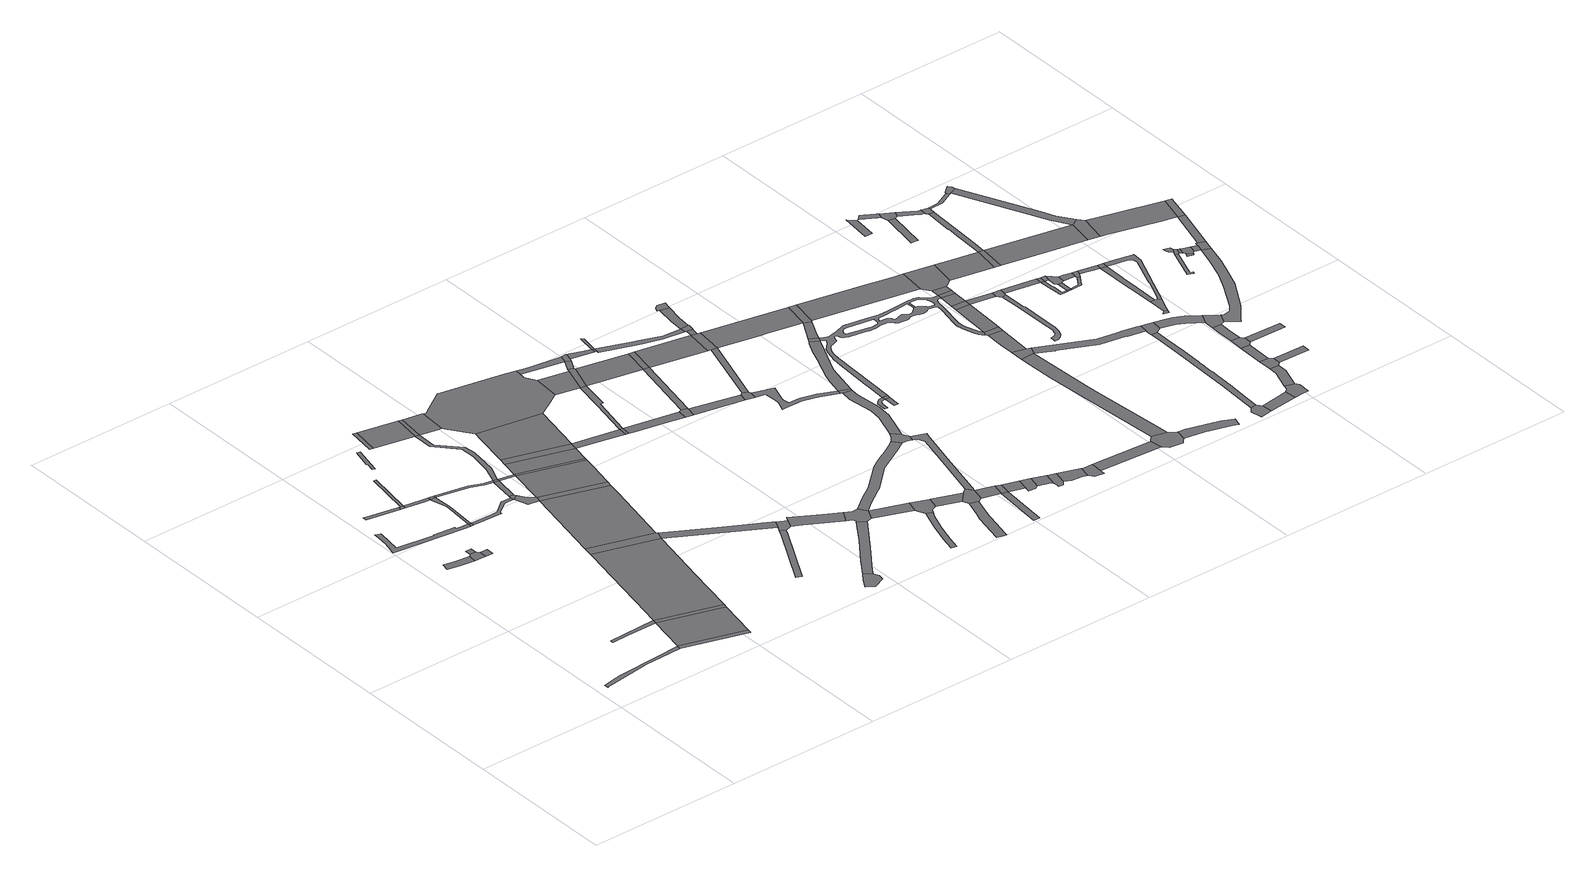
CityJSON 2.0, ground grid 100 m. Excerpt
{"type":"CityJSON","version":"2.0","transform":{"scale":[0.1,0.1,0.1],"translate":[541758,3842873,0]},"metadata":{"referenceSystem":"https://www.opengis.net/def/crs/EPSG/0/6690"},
"CityObjects":{
"road1":{"type":"Road","attributes":{"RoadStructureAttribute.sectionType":"1"},"geometry":[{"type":"MultiSurface","lod":"1","boundaries":[[[0,1,2,3,4,5,6,7,8,9,10]]]}]},
"road2":{"type":"Road","attributes":{"RoadStructureAttribute.sectionType":"1"},"geometry":[{"type":"MultiSurface","lod":"1","boundaries":[[[11,12,13,14,15,16,17]]]}]},
"road3":{"type":"Road","attributes":{"RoadStructureAttribute.sectionType":"1"},"geometry":[{"type":"MultiSurface","lod":"1","boundaries":[[[18,19,20,21,22,23]]]}]},
"road4":{"type":"Road","geometry":[{"type":"MultiSurface","lod":"1","boundaries":[[[24,23,22,25,26,27,28]]]}]},
"road5":{"type":"Road","geometry":[{"type":"MultiSurface","lod":"1","boundaries":[[[29,30,24,28]]]}]},
"road6":{"type":"Road","attributes":{"RoadStructureAttribute.sectionType":"1"},"geometry":[{"type":"MultiSurface","lod":"1","boundaries":[[[31,32,33,34,35,36,37,38,39,40,41,42,43,44,45,46,47,48]]]}]},
"road7":{"type":"Road","geometry":[{"type":"MultiSurface","lod":"1","boundaries":[[[49,0,10,50,51]]]}]},
"road8":{"type":"Road","attributes":{"RoadStructureAttribute.sectionType":"1"},"geometry":[{"type":"MultiSurface","lod":"1","boundaries":[[[52,53,27,26]]]}]},
"road9":{"type":"Road","attributes":{"RoadStructureAttribute.sectionType":"1"},"geometry":[{"type":"MultiSurface","lod":"1","boundaries":[[[54,55,56,57]]]}]},
"road10":{"type":"Road","geometry":[{"type":"MultiSurface","lod":"1","boundaries":[[[17,49,51,58]]]}]},
"road11":{"type":"Road","geometry":[{"type":"MultiSurface","lod":"1","boundaries":[[[57,56,59,60,61]]]}]},
"road12":{"type":"Road","geometry":[{"type":"MultiSurface","lod":"1","boundaries":[[[62,11,17,58,63]]]}]},
"road13":{"type":"Road","geometry":[{"type":"MultiSurface","lod":"1","boundaries":[[[40,39,64,65,66]]]}]},
"road14":{"type":"Road","attributes":{"RoadStructureAttribute.sectionType":"1"},"geometry":[{"type":"MultiSurface","lod":"1","boundaries":[[[67,68,69,61,60]]]}]},
"road15":{"type":"Road","attributes":{"RoadStructureAttribute.sectionType":"1"},"geometry":[{"type":"MultiSurface","lod":"1","boundaries":[[[70,60,59,71,72,73]]]}]},
"road16":{"type":"Road","attributes":{"RoadStructureAttribute.sectionType":"1"},"geometry":[{"type":"MultiSurface","lod":"1","boundaries":[[[74,75,72,76,40,66]]]}]},
"road17":{"type":"Road","geometry":[{"type":"MultiSurface","lod":"1","boundaries":[[[77,73,72,75,78]]]}]},
"road18":{"type":"Road","geometry":[{"type":"MultiSurface","lod":"1","boundaries":[[[79,80,81,82,83,84,62,63,85,86,87,88]]]}]},
"road19":{"type":"Road","attributes":{"RoadStructureAttribute.sectionType":"1"},"geometry":[{"type":"MultiSurface","lod":"1","boundaries":[[[89,90,91,66,65,92,93,94,95,96,97]]]}]},
"road20":{"type":"Road","attributes":{"RoadStructureAttribute.sectionType":"1"},"geometry":[{"type":"MultiSurface","lod":"1","boundaries":[[[98,99,100,101,102,103,104,105]]]}]},
"road21":{"type":"Road","attributes":{"RoadStructureAttribute.sectionType":"1"},"geometry":[{"type":"MultiSurface","lod":"1","boundaries":[[[106,107,78,75,108,109,110,111]]]}]},
"road22":{"type":"Road","geometry":[{"type":"MultiSurface","lod":"1","boundaries":[[[112,79,88,113,114]]]}]},
"road23":{"type":"Road","geometry":[{"type":"MultiSurface","lod":"1","boundaries":[[[115,116,117,118]]]}]},
"road24":{"type":"Road","geometry":[{"type":"MultiSurface","lod":"1","boundaries":[[[119,97,96,120,121,122]]]}]},
"road25":{"type":"Road","attributes":{"RoadStructureAttribute.sectionType":"1"},"geometry":[{"type":"MultiSurface","lod":"1","boundaries":[[[123,124,121,120,125,126,127,128,129]]]}]},
"road26":{"type":"Road","attributes":{"RoadStructureAttribute.sectionType":"1"},"geometry":[{"type":"MultiSurface","lod":"1","boundaries":[[[110,119,122,130]]]}]},
"road27":{"type":"Road","geometry":[{"type":"MultiSurface","lod":"1","boundaries":[[[111,110,130,131]]]}]},
"road28":{"type":"Road","attributes":{"RoadStructureAttribute.sectionType":"1"},"geometry":[{"type":"MultiSurface","lod":"1","boundaries":[[[128,112,114,132,133]]]}]},
"road29":{"type":"Road","attributes":{"function":"3","RoadStructureAttribute.sectionType":"1"},"geometry":[{"type":"MultiSurface","lod":"1","boundaries":[[[118,117,134,135]]]}]},
"road30":{"type":"Road","attributes":{"RoadStructureAttribute.sectionType":"1"},"geometry":[{"type":"MultiSurface","lod":"1","boundaries":[[[136,137,131,130,138,139,140,141]]]}]},
"road31":{"type":"Road","attributes":{"RoadStructureAttribute.sectionType":"1"},"geometry":[{"type":"MultiSurface","lod":"1","boundaries":[[[142,143,144,145,146,147,111,131,148,149,150,151,152]]]}]},
"road32":{"type":"Road","geometry":[{"type":"MultiSurface","lod":"1","boundaries":[[[129,128,133,153]]]}]},
"road33":{"type":"Road","geometry":[{"type":"MultiSurface","lod":"1","boundaries":[[[135,134,142,152,154]]]}]},
"road34":{"type":"Road","attributes":{"RoadStructureAttribute.sectionType":"1"},"geometry":[{"type":"MultiSurface","lod":"1","boundaries":[[[140,155,156,157,158,129,153,159,160,161]]]}]},
"road35":{"type":"Road","geometry":[{"type":"MultiSurface","lod":"1","boundaries":[[[162,154,152,163,164,165,166,167]]]}]},
"road36":{"type":"Road","attributes":{"RoadStructureAttribute.sectionType":"1"},"geometry":[{"type":"MultiSurface","lod":"1","boundaries":[[[168,169,170,171,113,88,172,173,174]]]}]},
"road37":{"type":"Road","geometry":[{"type":"MultiSurface","lod":"1","boundaries":[[[141,140,161,175]]]}]},
"road38":{"type":"Road","attributes":{"RoadStructureAttribute.sectionType":"1"},"geometry":[{"type":"MultiSurface","lod":"1","boundaries":[[[176,177,178,179,180,181]]]}]},
"road39":{"type":"Road","attributes":{"function":"3","RoadStructureAttribute.sectionType":"1"},"geometry":[{"type":"MultiSurface","lod":"1","boundaries":[[[182,183,141,175,184,185]]]}]},
"road40":{"type":"Road","geometry":[{"type":"MultiSurface","lod":"1","boundaries":[[[186,187,188,189,190,191,192,193]]]}]},
"road41":{"type":"Road","geometry":[{"type":"MultiSurface","lod":"1","boundaries":[[[194,182,185,195]]]}]},
"road42":{"type":"Road","attributes":{"function":"3","RoadStructureAttribute.sectionType":"1"},"geometry":[{"type":"MultiSurface","lod":"1","boundaries":[[[196,197,194,195,198,199]]]}]},
"road43":{"type":"Road","geometry":[{"type":"MultiSurface","lod":"1","boundaries":[[[200,201,174,173,176,181,202,203]]]}]},
"road44":{"type":"Road","attributes":{"RoadStructureAttribute.sectionType":"1"},"geometry":[{"type":"MultiSurface","lod":"1","boundaries":[[[204,205,206,207,208,186,193,209,210,211,212]]]}]},
"road45":{"type":"Road","geometry":[{"type":"MultiSurface","lod":"1","boundaries":[[[213,214,215,216,167,166,196,199,217,218,219,220,221,222,223,224,225,226,227]]]}]},
"road46":{"type":"Road","attributes":{"RoadStructureAttribute.sectionType":"1"},"geometry":[{"type":"MultiSurface","lod":"1","boundaries":[[[185,228,229,230,231,195]]]}]},
"road47":{"type":"Road","attributes":{"RoadStructureAttribute.sectionType":"1"},"geometry":[{"type":"MultiSurface","lod":"1","boundaries":[[[232,233,234,203,202,235,236,237]]]}]},
"road48":{"type":"Road","geometry":[{"type":"MultiSurface","lod":"1","boundaries":[[[231,230,238,239]]]}]},
"road49":{"type":"Road","geometry":[{"type":"MultiSurface","lod":"1","boundaries":[[[240,241,242,237,236,243,244,245,204,212,246,247,248]]]}]},
"road50":{"type":"Road","attributes":{"RoadStructureAttribute.sectionType":"1"},"geometry":[{"type":"MultiSurface","lod":"1","boundaries":[[[249,250,231,239,251,252,253,254,255]]]}]},
"road51":{"type":"Road","attributes":{"RoadStructureAttribute.sectionType":"1"},"geometry":[{"type":"MultiSurface","lod":"1","boundaries":[[[247,246,256,257]]]}]},
"road52":{"type":"Road","attributes":{"RoadStructureAttribute.sectionType":"1"},"geometry":[{"type":"MultiSurface","lod":"1","boundaries":[[[258,259,260,261,262,263,264,265,266,267,268]]]}]},
"road53":{"type":"Road","attributes":{"RoadStructureAttribute.sectionType":"1"},"geometry":[{"type":"MultiSurface","lod":"1","boundaries":[[[269,239,238,270,271,272,273]]]}]},
"road54":{"type":"Road","attributes":{"function":"3","RoadStructureAttribute.sectionType":"1"},"geometry":[{"type":"MultiSurface","lod":"1","boundaries":[[[274,275,221,220,276,249,277]]]}]},
"road55":{"type":"Road","attributes":{"RoadStructureAttribute.sectionType":"1"},"geometry":[{"type":"MultiSurface","lod":"1","boundaries":[[[278,225,224,279,280,281]]]}]},
"road56":{"type":"Road","geometry":[{"type":"MultiSurface","lod":"1","boundaries":[[[282,277,249,255,283,284,285]]]}]},
"road57":{"type":"Road","geometry":[{"type":"MultiSurface","lod":"1","boundaries":[[[286,257,256,258,268,287,288,289]]]}]},
"road58":{"type":"Road","geometry":[{"type":"MultiSurface","lod":"1","boundaries":[[[290,273,272,291,292,293]]]}]},
"road59":{"type":"Road","attributes":{"RoadStructureAttribute.sectionType":"1"},"geometry":[{"type":"MultiSurface","lod":"1","boundaries":[[[280,282,285,294]]]}]},
"road60":{"type":"Road","attributes":{"RoadStructureAttribute.sectionType":"1"},"geometry":[{"type":"MultiSurface","lod":"1","boundaries":[[[295,296,297,298,299,300,301,302,303,304,305,306]]]}]},
"road61":{"type":"Road","attributes":{"RoadStructureAttribute.sectionType":"1"},"geometry":[{"type":"MultiSurface","lod":"1","boundaries":[[[307,308,309,310,311,312,313,314,315,316,317,318,248,247,319,320,321,322,323,324,325,326,327]]]}]},
"road62":{"type":"Road","geometry":[{"type":"MultiSurface","lod":"1","boundaries":[[[328,281,280,294,329,330,331,332]]]}]},
"road63":{"type":"Road","attributes":{"RoadStructureAttribute.sectionType":"1"},"geometry":[{"type":"MultiSurface","lod":"1","boundaries":[[[333,289,288,334,335]]]}]},
"road64":{"type":"Road","attributes":{"function":"3","RoadStructureAttribute.sectionType":"1"},"geometry":[{"type":"MultiSurface","lod":"1","boundaries":[[[283,255,336,337]]]}]},
"road65":{"type":"Road","attributes":{"RoadStructureAttribute.sectionType":"1"},"geometry":[{"type":"MultiSurface","lod":"1","boundaries":[[[336,290,293,338]]]}]},
"road66":{"type":"Road","attributes":{"RoadStructureAttribute.sectionType":"1"},"geometry":[{"type":"MultiSurface","lod":"1","boundaries":[[[292,291,339,340,341]]]}]},
"road67":{"type":"Road","attributes":{"RoadStructureAttribute.sectionType":"1"},"geometry":[{"type":"MultiSurface","lod":"1","boundaries":[[[342,343,331,330,344,345,346]]]}]},
"road68":{"type":"Road","geometry":[{"type":"MultiSurface","lod":"1","boundaries":[[[347,335,334,295,306,348,349]]]}]},
"road69":{"type":"Road","geometry":[{"type":"MultiSurface","lod":"1","boundaries":[[[346,345,350,351]]]}]},
"road70":{"type":"Road","attributes":{"RoadStructureAttribute.sectionType":"1"},"geometry":[{"type":"MultiSurface","lod":"1","boundaries":[[[352,353,354,355]]]}]},
"road71":{"type":"Road","attributes":{"RoadStructureAttribute.sectionType":"1"},"geometry":[{"type":"MultiSurface","lod":"1","boundaries":[[[356,346,351,357]]]}]},
"road72":{"type":"Road","attributes":{"RoadStructureAttribute.sectionType":"1"},"geometry":[{"type":"MultiSurface","lod":"1","boundaries":[[[349,348,352,358]]]}]},
"road73":{"type":"Road","geometry":[{"type":"MultiSurface","lod":"1","boundaries":[[[337,336,338,359]]]}]},
"road74":{"type":"Road","geometry":[{"type":"MultiSurface","lod":"1","boundaries":[[[360,361,341,340,362,363,364,365]]]}]},
"road75":{"type":"Road","geometry":[{"type":"MultiSurface","lod":"1","boundaries":[[[358,352,355,366]]]}]},
"road76":{"type":"Road","attributes":{"RoadStructureAttribute.sectionType":"1"},"geometry":[{"type":"MultiSurface","lod":"1","boundaries":[[[367,368,369,370,371,372,373,374,375,376,377,347,349]]]}]},
"road77":{"type":"Road","attributes":{"RoadStructureAttribute.sectionType":"1"},"geometry":[{"type":"MultiSurface","lod":"1","boundaries":[[[378,379,366,355,380,381]]]}]},
"road78":{"type":"Road","geometry":[{"type":"MultiSurface","lod":"1","boundaries":[[[382,383,384,307,327,385,374,373,386]]]}]},
"road79":{"type":"Road","attributes":{"RoadStructureAttribute.sectionType":"1"},"geometry":[{"type":"MultiSurface","lod":"1","boundaries":[[[387,388,389,351,350,390,391,392,393,394,395,396,397]]]}]},
"road80":{"type":"Road","attributes":{"function":"3","RoadStructureAttribute.sectionType":"1"},"geometry":[{"type":"MultiSurface","lod":"1","boundaries":[[[398,359,338,399,400,401]]]}]},
"road81":{"type":"Road","geometry":[{"type":"MultiSurface","lod":"1","boundaries":[[[381,380,402,403,404,405,406]]]}]},
"road82":{"type":"Road","attributes":{"RoadStructureAttribute.sectionType":"1"},"geometry":[{"type":"MultiSurface","lod":"1","boundaries":[[[407,360,365,408,409]]]}]},
"road83":{"type":"Road","attributes":{"RoadStructureAttribute.sectionType":"1"},"geometry":[{"type":"MultiSurface","lod":"1","boundaries":[[[410,411,412,413,414,415,416,417,418,363,362,419,420,421,422,423,424,425,426,427,428,429,430]]]}]},
"road84":{"type":"Road","attributes":{"RoadStructureAttribute.sectionType":"1"},"geometry":[{"type":"MultiSurface","lod":"1","boundaries":[[[406,405,431,432,433]]]}]},
"road85":{"type":"Road","attributes":{"RoadStructureAttribute.sectionType":"1"},"geometry":[{"type":"MultiSurface","lod":"1","boundaries":[[[434,435,436,437,438,382,386,439,440,441,442,443]]]}]},
"road86":{"type":"Road","geometry":[{"type":"MultiSurface","lod":"1","boundaries":[[[444,433,432,445,446,447,448,449]]]}]},
"road87":{"type":"Road","geometry":[{"type":"MultiSurface","lod":"1","boundaries":[[[401,400,407,409,450,451,452]]]}]},
"road88":{"type":"Road","geometry":[{"type":"MultiSurface","lod":"1","boundaries":[[[430,429,434,443,453]]]}]},
"road89":{"type":"Road","attributes":{"RoadStructureAttribute.sectionType":"1"},"geometry":[{"type":"MultiSurface","lod":"1","boundaries":[[[449,448,454,455,456,457]]]}]},
"road90":{"type":"Road","attributes":{"RoadStructureAttribute.sectionType":"1"},"geometry":[{"type":"MultiSurface","lod":"1","boundaries":[[[458,459,401,452,460,461]]]}]},
"road91":{"type":"Road","geometry":[{"type":"MultiSurface","lod":"1","boundaries":[[[462,463,464,465,466,467,468,469,470,471]]]}]},
"road92":{"type":"Road","geometry":[{"type":"MultiSurface","lod":"1","boundaries":[[[472,473,474,475,397,396,476,458,461]]]}]},
"road93":{"type":"Road","attributes":{"RoadStructureAttribute.sectionType":"1"},"geometry":[{"type":"MultiSurface","lod":"1","boundaries":[[[471,477,478,479]]]}]},
"road94":{"type":"Road","geometry":[{"type":"MultiSurface","lod":"1","boundaries":[[[462,471,479,480]]]}]},
"road95":{"type":"Road","attributes":{"RoadStructureAttribute.sectionType":"1"},"geometry":[{"type":"MultiSurface","lod":"1","boundaries":[[[481,482,483,475,474,484,485]]]}]},
"road96":{"type":"Road","geometry":[{"type":"MultiSurface","lod":"1","boundaries":[[[486,457,456,487,488,489,490,491]]]}]},
"road97":{"type":"Road","geometry":[{"type":"MultiSurface","lod":"1","boundaries":[[[492,493,494,495,481,485,496,497]]]}]},
"road98":{"type":"Road","attributes":{"RoadStructureAttribute.sectionType":"1"},"geometry":[{"type":"MultiSurface","lod":"1","boundaries":[[[498,499,500,501,502,503,504,505,430,453,506,507,508,509]]]}]},
"road99":{"type":"Road","attributes":{"function":"3","RoadStructureAttribute.sectionType":"1"},"geometry":[{"type":"MultiSurface","lod":"1","boundaries":[[[451,450,510,511,512,513,514,515]]]}]},
"road100":{"type":"Road","geometry":[{"type":"MultiSurface","lod":"1","boundaries":[[[516,498,509,517]]]}]},
"road101":{"type":"Road","attributes":{"RoadStructureAttribute.sectionType":"1"},"geometry":[{"type":"MultiSurface","lod":"1","boundaries":[[[491,490,518,519,520]]]}]},
"road102":{"type":"Road","attributes":{"RoadStructureAttribute.sectionType":"1"},"geometry":[{"type":"MultiSurface","lod":"1","boundaries":[[[514,516,517,521,522]]]}]},
"road103":{"type":"Road","geometry":[{"type":"MultiSurface","lod":"1","boundaries":[[[515,514,522,523,524]]]}]},
"road104":{"type":"Road","attributes":{"RoadStructureAttribute.sectionType":"1"},"geometry":[{"type":"MultiSurface","lod":"1","boundaries":[[[525,526,527,528,529,530,531,532,533,534,535,536,537,538,539,540,541,542,543,544,545,546,547,548,549,550,551,552,553,554,555,556,557,558,517,509,559,560,561,562,563,564,565,566,567,568,569,462,480,570,571,572,573,574,575,576,577,578,579,580,581,582,583,584,585,586,587,588,589,590,591,592,593,594,595,596,597,598,599,600,601,602,603,604,605,606,607,608,609,610,611,612,613,614,615,616],[617,618,619,620,621,622,623,624,625,626,627,628,629,630,631,632],[633,634,635,636,637,638,639,640,641,642,643,644,645,646],[647,648,649,650,651,652,653,654,655,656,657,658,659,660,661,662,663,664,665,666,667,668,669]]]}]},
"road105":{"type":"Road","geometry":[{"type":"MultiSurface","lod":"1","boundaries":[[[670,671,672,520,519,673,674,675,676,677,678,679,680,681]]]}]},
"road106":{"type":"Road","attributes":{"RoadStructureAttribute.sectionType":"1"},"geometry":[{"type":"MultiSurface","lod":"1","boundaries":[[[682,683,684,685,686,670,681,687,688,689,690,691,692]]]}]},
"road107":{"type":"Road","attributes":{"RoadStructureAttribute.sectionType":"1"},"geometry":[{"type":"MultiSurface","lod":"1","boundaries":[[[693,694,695,696,678,677,697,698,699,700]]]}]},
"road108":{"type":"Road","geometry":[{"type":"MultiSurface","lod":"1","boundaries":[[[701,702,703,704,524,523,705,706,707]]]}]},
"road109":{"type":"Road","geometry":[{"type":"MultiSurface","lod":"1","boundaries":[[[708,682,692,709,710,711]]]}]},
"road110":{"type":"Road","attributes":{"RoadStructureAttribute.sectionType":"1"},"geometry":[{"type":"MultiSurface","lod":"1","boundaries":[[[712,713,708,711,714]]]}]},
"road111":{"type":"Road","geometry":[{"type":"MultiSurface","lod":"1","boundaries":[[[616,615,712,714,715]]]}]},
"road112":{"type":"Road","attributes":{"RoadStructureAttribute.sectionType":"1"},"geometry":[{"type":"MultiSurface","lod":"1","boundaries":[[[716,616,715,717]]]}]},
"road113":{"type":"Road","geometry":[{"type":"MultiSurface","lod":"1","boundaries":[[[718,716,717,719]]]}]},
"road114":{"type":"Road","geometry":[{"type":"MultiSurface","lod":"1","boundaries":[[[536,718,719,720]]]}]},
"road115":{"type":"Road","geometry":[{"type":"MultiSurface","lod":"1","boundaries":[[[537,536,720,721]]]}]},
"road116":{"type":"Road","geometry":[{"type":"MultiSurface","lod":"1","boundaries":[[[722,723,724,725,726,727,728]]]}]},
"road117":{"type":"Road","geometry":[{"type":"MultiSurface","lod":"1","boundaries":[[[729,730,537,721,731]]]}]},
"road118":{"type":"Road","attributes":{"RoadStructureAttribute.sectionType":"1"},"geometry":[{"type":"MultiSurface","lod":"1","boundaries":[[[732,733,734,735,736,737,709,692,738,739,740,741,742,743,744]]]}]},
"road119":{"type":"Road","attributes":{"RoadStructureAttribute.sectionType":"1"},"geometry":[{"type":"MultiSurface","lod":"1","boundaries":[[[745,746,747,748,749,750,751,752,753,754,755,756,757,758,759,760,761,762,763,764,765,766,767,768]]]}]},
"road120":{"type":"Road","attributes":{"RoadStructureAttribute.sectionType":"1"},"geometry":[{"type":"MultiSurface","lod":"1","boundaries":[[[769,719,717,770,771,772]]]}]},
"road121":{"type":"Road","geometry":[{"type":"MultiSurface","lod":"1","boundaries":[[[707,706,729,731,773,774,775]]]}]},
"road122":{"type":"Road","attributes":{"RoadStructureAttribute.sectionType":"1"},"geometry":[{"type":"MultiSurface","lod":"1","boundaries":[[[776,728,727,777]]]}]},
"road123":{"type":"Road","attributes":{"RoadStructureAttribute.sectionType":"1"},"geometry":[{"type":"MultiSurface","lod":"1","boundaries":[[[778,779,780,781,723,722,782,783,784,785,786,787,788,789,790,791,792,793,794,795,796,797,798,799,800,801,802]]]}]},
"road124":{"type":"Road","geometry":[{"type":"MultiSurface","lod":"1","boundaries":[[[772,771,803,768,767,804,805]]]}]},
"road125":{"type":"Road","geometry":[{"type":"MultiSurface","lod":"1","boundaries":[[[806,807,808,809,776,777,810,811,812,813,814]]]}]},
"road126":{"type":"Road","attributes":{"function":"3","RoadStructureAttribute.sectionType":"1"},"geometry":[{"type":"MultiSurface","lod":"1","boundaries":[[[815,816,817,818,775,774,819,820,821]]]}]},
"road127":{"type":"Road","geometry":[{"type":"MultiSurface","lod":"1","boundaries":[[[822,823,824,825,826,827]]]}]},
"road128":{"type":"Road","attributes":{"RoadStructureAttribute.sectionType":"1"},"geometry":[{"type":"MultiSurface","lod":"1","boundaries":[[[805,804,828,829,830]]]}]},
"road129":{"type":"Road","geometry":[{"type":"MultiSurface","lod":"1","boundaries":[[[831,832,833,744,743,834,778,802,835,836]]]}]},
"road130":{"type":"Road","attributes":{"RoadStructureAttribute.sectionType":"1"},"geometry":[{"type":"MultiSurface","lod":"1","boundaries":[[[837,838,806,814,839,840]]]}]},
"road131":{"type":"Road","attributes":{"RoadStructureAttribute.sectionType":"1"},"geometry":[{"type":"MultiSurface","lod":"1","boundaries":[[[841,842,843,844,845]]]}]},
"road132":{"type":"Road","attributes":{"RoadStructureAttribute.sectionType":"1"},"geometry":[{"type":"MultiSurface","lod":"1","boundaries":[[[829,846,847,848,849,850,851,852,853,854,855,856,857,858,859,860]]]}]},
"road133":{"type":"Road","attributes":{"RoadStructureAttribute.sectionType":"1"},"geometry":[{"type":"MultiSurface","lod":"1","boundaries":[[[861,862,863,864,865,866,867,868,869,870,871,872]]]}]},
"road134":{"type":"Road","geometry":[{"type":"MultiSurface","lod":"1","boundaries":[[[830,829,860,873]]]}]},
"road135":{"type":"Road","geometry":[{"type":"MultiSurface","lod":"1","boundaries":[[[874,853,852,875]]]}]},
"road136":{"type":"Road","geometry":[{"type":"MultiSurface","lod":"1","boundaries":[[[821,820,876,877,878]]]}]},
"road137":{"type":"Road","geometry":[{"type":"MultiSurface","lod":"1","boundaries":[[[879,880,881,853,874,882,883,884]]]}]},
"road138":{"type":"Road","geometry":[{"type":"MultiSurface","lod":"1","boundaries":[[[885,837,840,886,887,888]]]}]},
"road139":{"type":"Road","attributes":{"RoadStructureAttribute.sectionType":"1"},"geometry":[{"type":"MultiSurface","lod":"1","boundaries":[[[873,860,889,890]]]}]},
"road140":{"type":"Road","geometry":[{"type":"MultiSurface","lod":"1","boundaries":[[[890,889,891,892,879,884,893,894,895]]]}]},
"road141":{"type":"Road","attributes":{"RoadStructureAttribute.sectionType":"1"},"geometry":[{"type":"MultiSurface","lod":"1","boundaries":[[[896,885,888,897]]]}]},
"road142":{"type":"Road","geometry":[{"type":"MultiSurface","lod":"1","boundaries":[[[898,872,871,841,845,899,900]]]}]},
"road143":{"type":"Road","attributes":{"RoadStructureAttribute.sectionType":"1"},"geometry":[{"type":"MultiSurface","lod":"1","boundaries":[[[901,902,903,904,905,874,875,906,907,908,909,910]]]}]},
"road144":{"type":"Road","attributes":{"RoadStructureAttribute.sectionType":"1"},"geometry":[{"type":"MultiSurface","lod":"1","boundaries":[[[911,912,913,836,835,914,915,916,917,918,919]]]}]},
"road145":{"type":"Road","geometry":[{"type":"MultiSurface","lod":"1","boundaries":[[[920,896,897,921,922,923]]]}]},
"road146":{"type":"Road","attributes":{"RoadStructureAttribute.sectionType":"1"},"geometry":[{"type":"MultiSurface","lod":"1","boundaries":[[[924,895,894,925,926,927]]]}]},
"road147":{"type":"Road","geometry":[{"type":"MultiSurface","lod":"1","boundaries":[[[928,929,930,931]]]}]},
"road148":{"type":"Road","attributes":{"RoadStructureAttribute.sectionType":"1"},"geometry":[{"type":"MultiSurface","lod":"1","boundaries":[[[932,933,920,923,934,935]]]}]},
"road149":{"type":"Road","attributes":{"RoadStructureAttribute.sectionType":"1"},"geometry":[{"type":"MultiSurface","lod":"1","boundaries":[[[936,937,938,939,940,821,878,941,942,943]]]}]},
"road150":{"type":"Road","attributes":{"RoadStructureAttribute.sectionType":"1"},"geometry":[{"type":"MultiSurface","lod":"1","boundaries":[[[944,945,900,899,946,947,948,949]]]}]},
"road151":{"type":"Road","geometry":[{"type":"MultiSurface","lod":"1","boundaries":[[[950,951,952,887,886]]]}]},
"road152":{"type":"Road","geometry":[{"type":"MultiSurface","lod":"1","boundaries":[[[927,926,901,910,953,954]]]}]},
"road153":{"type":"Road","geometry":[{"type":"MultiSurface","lod":"1","boundaries":[[[955,928,931,956,957,958,959]]]}]},
"road154":{"type":"Road","geometry":[{"type":"MultiSurface","lod":"1","boundaries":[[[960,919,918,932,935,961,962,963]]]}]},
"road155":{"type":"Road","geometry":[{"type":"MultiSurface","lod":"1","boundaries":[[[964,949,948,965,966,936,943,967,968]]]}]},
"road156":{"type":"Road","attributes":{"RoadStructureAttribute.sectionType":"1"},"geometry":[{"type":"MultiSurface","lod":"1","boundaries":[[[954,953,969,970]]]}]},
"road157":{"type":"Road","attributes":{"RoadStructureAttribute.sectionType":"1"},"geometry":[{"type":"MultiSurface","lod":"1","boundaries":[[[969,971,972,973,955,959,974,975,976,977]]]}]},
"road158":{"type":"Road","attributes":{"RoadStructureAttribute.sectionType":"1"},"geometry":[{"type":"MultiSurface","lod":"1","boundaries":[[[978,979,980,922,921]]]}]},
"road159":{"type":"Road","attributes":{"function":"3","RoadStructureAttribute.sectionType":"1"},"geometry":[{"type":"MultiSurface","lod":"1","boundaries":[[[981,877,876,982,983,984,985]]]}]},
"road160":{"type":"Road","geometry":[{"type":"MultiSurface","lod":"1","boundaries":[[[970,969,977,986]]]}]},
"road161":{"type":"Road","attributes":{"RoadStructureAttribute.sectionType":"1"},"geometry":[{"type":"MultiSurface","lod":"1","boundaries":[[[987,988,989,968,967,990,991,992]]]}]},
"road162":{"type":"Road","attributes":{"RoadStructureAttribute.sectionType":"1"},"geometry":[{"type":"MultiSurface","lod":"1","boundaries":[[[993,994,995,996,997,998,999,986,977,1000,1001,1002,1003,1004,1005,1006,1007,1008,1009,1010,958,957]]]}]},
"road163":{"type":"Road","geometry":[{"type":"MultiSurface","lod":"1","boundaries":[[[1011,1012,1013,1014,1015,1016,987,992,1017,1018]]]}]},
"road164":{"type":"Road","attributes":{"RoadStructureAttribute.sectionType":"1"},"geometry":[{"type":"MultiSurface","lod":"1","boundaries":[[[1019,1020,1021,1022,1023,1024,1025,1026,963,962,1027,1028,1029,1030,1031,1032,1033,1034]]]}]},
"road165":{"type":"Road","attributes":{"RoadStructureAttribute.sectionType":"1"},"geometry":[{"type":"MultiSurface","lod":"1","boundaries":[[[1035,1036,1018,1017,1037,985,1038]]]}]},
"road166":{"type":"Road","geometry":[{"type":"MultiSurface","lod":"1","boundaries":[[[1038,985,984,1039,1040]]]}]},
"road167":{"type":"Road","attributes":{"RoadStructureAttribute.sectionType":"1"},"geometry":[{"type":"MultiSurface","lod":"1","boundaries":[[[1041,1042,1043,1044,1045,1046]]]}]},
"road168":{"type":"Road","geometry":[{"type":"MultiSurface","lod":"1","boundaries":[[[1047,1048,1049,1050,1051,1052]]]}]},
"road169":{"type":"Road","geometry":[{"type":"MultiSurface","lod":"1","boundaries":[[[1052,1051,1041,1046,1053,1054]]]}]},
"road170":{"type":"Road","attributes":{"RoadStructureAttribute.sectionType":"1"},"geometry":[{"type":"MultiSurface","lod":"1","boundaries":[[[1054,1053,1055,1056]]]}]},
"road171":{"type":"Road","geometry":[{"type":"MultiSurface","lod":"1","boundaries":[[[1057,1058,1059,1060]]]}]},
"road172":{"type":"Road","geometry":[{"type":"MultiSurface","lod":"1","boundaries":[[[1061,1056,1055,1057,1060,1062,1063,1064]]]}]},
"road173":{"type":"Road","attributes":{"RoadStructureAttribute.sectionType":"1"},"geometry":[{"type":"MultiSurface","lod":"1","boundaries":[[[1064,1063,1019,1065]]]}]},
"road174":{"type":"Road","geometry":[{"type":"MultiSurface","lod":"1","boundaries":[[[1066,1065,1019,1034,1067,1068]]]}]},
"road175":{"type":"Road","attributes":{"function":"3","RoadStructureAttribute.sectionType":"1"},"geometry":[{"type":"MultiSurface","lod":"1","boundaries":[[[1069,1040,1039,1070,1071,1072,1073,1074]]]}]},
"road176":{"type":"Road","attributes":{"RoadStructureAttribute.sectionType":"1"},"geometry":[{"type":"MultiSurface","lod":"1","boundaries":[[[1073,1068,1067,1075]]]}]},
"road177":{"type":"Road","geometry":[{"type":"MultiSurface","lod":"1","boundaries":[[[1074,1073,1075,1076]]]}]}
},
"vertices":[
[640,285,0],[497,276,0],[204,258,0],[150,250,0],[71,231,0],[75,206,0],[77,207,0],[374,249,0],[389,251,0],[497,252,0],[637,257,0],
[700,573,0],[496,568,0],[494,566,0],[386,565,0],[387,545,0],[494,546,0],[698,548,0],
[221,1742,0],[146,1756,0],[137,1707,0],[213,1692,0],[312,1679,0],[317,1729,0],
[334,1744,0],[336,1676,0],[388,1674,0],[389,1724,0],[373,1743,0],
[374,1784,0],[334,1784,0],
[45,2236,0],[44,2225,0],[34,2128,0],[11,2041,0],[8,2029,0],[17,2028,0],[48,2024,0],[480,1969,0],[517,1964,0],[520,1990,0],[480,1993,0],[438,1999,0],[439,2010,0],[301,2029,0],[299,2020,0],[52,2056,0],[77,2221,0],[78,2225,0],
[644,286,0],[1047,132,0],[1053,161,0],
[435,1672,0],[437,1722,0],
[105,2413,0],[102,2385,0],[320,2344,0],[325,2368,0],
[1107,423,0],
[352,2344,0],[354,2364,0],[337,2365,0],
[703,573,0],[1112,449,0],
[529,1963,0],[539,1964,0],[537,1989,0],
[405,2666,0],[397,2667,0],[389,2669,0],
[476,2343,0],[476,2321,0],[511,2316,0],[513,2339,0],
[552,2192,0],[549,2319,0],[540,2206,0],
[531,2337,0],[552,2333,0],
[856,1317,0],[848,1278,0],[830,1191,0],[750,802,0],[748,791,0],[747,785,0],[1149,629,0],[1182,790,0],[1263,1183,0],[1265,1193,0],
[807,2049,0],[723,1985,0],[687,1982,0],[558,1965,0],[735,1957,0],[735,1970,0],[812,2027,0],[873,2025,0],[873,2047,0],
[494,2948,0],[471,2858,0],[463,2824,0],[467,2814,0],[454,2762,0],[472,2758,0],[472,2760,0],[516,2943,0],
[849,2258,0],[766,2291,0],[765,2275,0],[845,2243,0],[897,2229,0],[908,2246,0],
[869,1380,0],[1287,1250,0],[1277,1256,0],
[600,3111,0],[575,2931,0],[597,2926,0],[622,3106,0],
[875,2063,0],[879,2025,0],[911,2050,0],[904,2060,0],
[947,1995,0],[914,2045,0],[896,1970,0],[908,1935,0],[966,1923,0],[980,1920,0],[988,1957,0],
[934,2222,0],
[934,2240,0],
[1373,1712,0],[1390,1793,0],
[856,2874,0],[880,3054,0],
[1030,2221,0],[944,2237,0],[938,2221,0],[941,2221,0],[1037,2204,0],[1040,2220,0],
[856,2871,0],[855,2741,0],[976,2603,0],[977,2508,0],[951,2362,0],[909,2246,0],[981,2353,0],[1007,2535,0],[1001,2608,0],[880,2742,0],[881,2868,0],
[1398,1833,0],
[905,3049,0],
[1034,2192,0],[1024,2141,0],[1001,2023,0],[998,2010,0],[1420,1939,0],[1430,1987,0],[1449,2079,0],
[1028,3024,0],[886,2867,0],[888,2867,0],[1006,2843,0],[1020,2840,0],[1037,3022,0],
[1854,930,0],[1801,960,0],[1756,985,0],[1583,1083,0],[1555,1029,0],[1845,866,0],[1867,923,0],
[1452,2095,0],
[1830,839,0],[1807,796,0],[1598,411,0],[1631,393,0],[1850,796,0],[1860,815,0],
[1064,2334,0],[1059,2314,0],[1472,2196,0],[1475,2210,0],
[1909,199,0],[1876,153,0],[1846,102,0],[1837,88,0],[1889,57,0],[1966,91,0],[1973,128,0],[1957,165,0],
[1074,2384,0],[1486,2261,0],
[1133,2677,0],[1121,2615,0],[1486,2262,0],[1556,2601,0],
[1914,896,0],[1892,909,0],[1905,832,0],[1929,888,0],
[2220,634,0],[2203,610,0],[2111,478,0],[1990,315,0],[1931,229,0],[1976,193,0],[2078,335,0],[2115,385,0],[2268,598,0],
[1224,3128,0],[1206,3116,0],[1068,3026,0],[1057,3019,0],[1558,2602,0],[1659,2661,0],[1719,2697,0],[1729,2703,0],[1747,2882,0],[1706,2955,0],[1708,2971,0],[1711,2989,0],[1715,3032,0],[1659,3045,0],[1647,3048,0],
[1613,2179,0],[1758,2148,0],[1781,2143,0],[1790,2203,0],
[2149,799,0],[2066,846,0],[1945,915,0],[1966,798,0],[2178,677,0],[2224,757,0],
[1801,2139,0],[1809,2200,0],
[2301,731,0],[2295,731,0],[2271,730,0],[2216,664,0],[2226,643,0],[2221,636,0],[2306,609,0],[2342,681,0],[2309,731,0],
[1885,2671,0],[1847,2478,0],[1868,2474,0],[1878,2472,0],[1887,2470,0],[1894,2512,0],[1923,2663,0],
[2548,518,0],[2569,595,0],
[2576,455,0],[2574,450,0],[2554,399,0],[2522,312,0],[2485,190,0],[2462,92,0],[2498,86,0],[2517,166,0],[2552,283,0],[2595,405,0],[2612,436,0],
[1819,2198,0],[1838,2131,0],[2048,2088,0],[2151,2067,0],[2160,2130,0],
[1942,2843,0],[1756,2880,0],[1816,2685,0],[1943,2845,0],
[1796,3014,0],[1984,2934,0],[1986,2934,0],[2002,2983,0],
[1951,2862,0],[1984,2836,0],[1982,2842,0],[1981,2848,0],
[2585,589,0],[2625,461,0],[2662,475,0],[2682,553,0],
[2180,2139,0],[2203,2057,0],[2216,2120,0],[2217,2126,0],
[2018,2916,0],
[2829,382,0],[2791,269,0],[2774,219,0],[2728,13,0],[2789,0,0],[2808,89,0],[2813,114,0],[2833,206,0],[2845,245,0],[2847,251,0],[2865,310,0],[2882,361,0],
[2889,1148,0],[2885,1144,0],[2849,1117,0],[2792,1086,0],[2763,1071,0],[2719,1050,0],[2692,1032,0],[2655,1009,0],[2492,861,0],[2404,802,0],[2366,776,0],[2357,770,0],[2397,724,0],[2513,803,0],[2530,814,0],[2531,815,0],[2560,841,0],[2605,882,0],[2686,957,0],[2864,1057,0],[2927,1094,0],
[2002,2985,0],[2023,2927,0],[2028,2936,0],[2039,2985,0],[2036,2986,0],
[2691,550,0],[2811,421,0],[2870,485,0],
[2276,2594,0],[2311,2770,0],
[2314,2587,0],
[2354,2026,0],[2524,1991,0],[2536,2046,0],
[2114,2957,0],[2112,2958,0],[2105,2919,0],[2177,2903,0],[2182,2933,0],
[2904,507,0],[2914,377,0],[2935,467,0],
[2193,2899,0],[2196,2928,0],
[3031,343,0],[3000,18,0],[3039,14,0],[3070,332,0],
[2203,3055,0],[2216,3044,0],
[3051,427,0],
[2349,2763,0],
[2554,2056,0],[2553,2056,0],[2583,1978,0],[2593,2028,0],[2588,2043,0],[2589,2044,0],
[3089,414,0],
[2940,483,0],[2945,503,0],[3023,808,0],[3091,1070,0],[3095,1083,0],[3065,1095,0],[3004,1120,0],[2993,1081,0],[3020,1069,0],[3039,1027,0],[2982,808,0],
[3112,406,0],[3102,409,0],[3172,302,0],[3190,380,0],
[2934,1213,0],[2914,1176,0],[2913,1175,0],[2961,1094,0],[2982,1165,0],
[2580,2790,0],[2448,2838,0],[2407,2852,0],[2192,2889,0],[2194,2888,0],[2408,2809,0],[2438,2798,0],[2448,2795,0],[2562,2765,0],[2698,2743,0],[2702,2778,0],
[2689,2695,0],[2319,2586,0],[2678,2513,0],[2702,2692,0],
[3169,269,0],[3214,263,0],[3221,268,0],[3238,278,0],[3256,358,0],
[2699,2509,0],[2643,2213,0],[2736,2499,0],
[2873,1783,0],[2768,1811,0],[2693,1812,0],[2693,1818,0],[2689,1851,0],[2688,1862,0],[2692,1874,0],[2727,1980,0],[2622,2017,0],[2649,1964,0],[2652,1880,0],[2652,1877,0],[2653,1862,0],[2649,1851,0],[2626,1789,0],[2625,1785,0],[2648,1784,0],[2763,1781,0],[2864,1754,0],[2979,1707,0],[2984,1735,0],
[3315,252,0],[3325,246,0],[3345,327,0],
[2992,1701,0],[2992,1700,0],[2979,1626,0],[2999,1460,0],[2989,1376,0],[3011,1252,0],[3048,1364,0],[3059,1460,0],[3042,1631,0],[3051,1688,0],
[3349,326,0],[3329,214,0],[3327,197,0],[3357,194,0],[3379,221,0],[3399,309,0],
[2737,2501,0],[2761,2680,0],[2742,2684,0],
[3053,1704,0],
[3423,199,0],[3487,193,0],[3522,181,0],[3541,260,0],
[2712,2741,0],[2705,2704,0],[2747,2713,0],[2751,2734,0],
[3134,1524,0],[3101,1517,0],[3081,1501,0],[3072,1489,0],[3072,1426,0],[3092,1424,0],[3097,1479,0],[3106,1494,0],[3124,1502,0],[3136,1499,0],
[2752,2738,0],[2760,2780,0],[2755,2782,0],[2702,2781,0],[2700,2743,0],
[3132,1419,0],[3162,1420,0],[3167,1498,0],
[3169,1522,0],
[2728,3001,0],[2728,2998,0],[2709,2875,0],[2764,2874,0],[2789,2988,0],
[3558,254,0],[3539,160,0],[3548,149,0],[3607,140,0],[3610,171,0],[3613,251,0],
[2749,3050,0],[2729,3036,0],[2723,3032,0],[2713,3006,0],[2792,3004,0],[2800,3039,0],
[3173,2223,0],[3167,2212,0],[3125,2132,0],[3096,2056,0],[3057,1963,0],[3028,1891,0],[3008,1831,0],[2986,1741,0],[3102,1919,0],[3212,2157,0],[3227,2190,0],[3228,2192,0],
[3010,2446,0],[3045,2439,0],[3250,2398,0],[3267,2395,0],[3270,2393,0],[3307,2570,0],
[3189,2250,0],[3242,2220,0],
[3613,171,0],[4027,146,0],[4016,227,0],
[3266,2278,0],[3315,2371,0],
[3322,2385,0],[3357,2560,0],
[3977,1715,0],[3951,1785,0],[3946,1810,0],[3945,1842,0],[3955,1885,0],[3976,1993,0],[3984,2042,0],[3988,2068,0],[3993,2089,0],[3993,2090,0],[4005,2103,0],[4031,2101,0],[4033,2133,0],[3992,2133,0],[3980,2145,0],[3978,2146,0],[3937,2187,0],[3909,2199,0],[3877,2199,0],[3874,2199,0],[3784,2196,0],[3723,2192,0],[3689,2190,0],[3652,2192,0],[3572,2206,0],[3464,2227,0],[3449,2230,0],[3422,2230,0],[3369,2212,0],[3309,2196,0],[3296,2196,0],[3289,2196,0],[3285,2198,0],[3269,2206,0],[3257,2178,0],[3255,2168,0],[3245,2148,0],[3220,2125,0],[3200,2105,0],[3186,2070,0],[3176,2030,0],[3166,1992,0],[3160,1930,0],[3145,1689,0],[3142,1657,0],[3188,1837,0],[3199,1995,0],[3204,2040,0],[3213,2070,0],[3228,2098,0],[3245,2113,0],[3275,2123,0],[3300,2133,0],[3305,2146,0],[3312,2168,0],[3325,2179,0],[3335,2171,0],[3345,2146,0],[3358,2134,0],[3380,2124,0],[3480,2104,0],[3508,2098,0],[3533,2093,0],[3560,2096,0],[3595,2101,0],[3625,2099,0],[3643,2097,0],[3660,2087,0],[3671,2067,0],[3688,2057,0],[3721,2052,0],[3736,2050,0],[3756,2050,0],[3771,2061,0],[3791,2063,0],[3813,2058,0],[3833,2051,0],[3856,2044,0],[3876,2047,0],[3906,2062,0],[3953,2052,0],[3958,2035,0],[3954,2000,0],[3925,1867,0],[3920,1827,0],[3926,1787,0],[3936,1745,0],[3947,1710,0],[3959,1680,0],[3972,1668,0],[3981,1657,0],[3998,1679,0],[3960,2072,0],[3913,2079,0],[3905,2099,0],[3885,2117,0],[3862,2126,0],[3862,2131,0],[3862,2176,0],[3884,2177,0],[3887,2176,0],[3912,2172,0],[3937,2157,0],[3953,2139,0],[3955,2137,0],[3963,2115,0],[3964,2103,0],[3965,2088,0],[3597,2139,0],[3588,2126,0],[3543,2121,0],[3505,2128,0],[3486,2132,0],[3387,2154,0],[3382,2167,0],[3389,2180,0],[3394,2189,0],[3409,2202,0],[3429,2202,0],[3479,2193,0],[3600,2171,0],[3598,2152,0],[3848,2121,0],[3838,2114,0],[3828,2106,0],[3813,2091,0],[3793,2088,0],[3775,2103,0],[3755,2113,0],[3741,2111,0],[3733,2110,0],[3713,2102,0],[3698,2097,0],[3688,2107,0],[3680,2125,0],[3662,2132,0],[3617,2139,0],[3621,2150,0],[3622,2154,0],[3635,2164,0],[3677,2165,0],[3735,2169,0],[3760,2170,0],[3844,2176,0],[3847,2132,0],
[4050,264,0],[4038,251,0],[4033,246,0],[4061,114,0],[4149,102,0],[4163,118,0],[4176,132,0],[4177,134,0],[4193,205,0],[4191,206,0],[4159,230,0],[4145,241,0],
[3985,1334,0],[3985,1305,0],[3990,1083,0],[3996,1014,0],[4010,818,0],[4139,328,0],[4101,819,0],[4099,843,0],[4096,878,0],[4074,1323,0],[4074,1335,0],
[4454,142,0],[4404,157,0],[4267,196,0],[4249,199,0],[4310,111,0],[4476,65,0],[4508,48,0],[4529,108,0],
[4010,2429,0],[3983,2435,0],[3864,2458,0],[3829,2466,0],[3327,2384,0],[3997,2249,0],[4021,2427,0],
[3984,1422,0],[4098,1389,0],[4086,1394,0],[4073,1400,0],
[3996,1641,0],[3986,1522,0],[4090,1631,0],
[4092,1669,0],
[4020,1956,0],[4112,1949,0],
[4023,2001,0],[4116,1994,0],
[4123,2091,0],
[4125,2124,0],
[4707,142,0],[4669,135,0],[4667,133,0],[4642,105,0],[4654,27,0],[4735,39,0],[4731,112,0],
[4037,2188,0],[4037,2185,0],[4128,2175,0],
[4703,1179,0],[4604,1199,0],[4568,1205,0],[4536,1211,0],[4445,1226,0],[4214,1335,0],[4188,1280,0],[4190,1284,0],[4422,1175,0],[4593,1143,0],[4593,1138,0],[4708,1115,0],[4716,1176,0],
[4306,1751,0],[4304,1733,0],[4308,1576,0],[4306,1551,0],[4307,1454,0],[4302,1431,0],[4298,1423,0],[4294,1413,0],[4284,1406,0],[4277,1401,0],[4250,1396,0],[4248,1363,0],[4248,1358,0],[4273,1358,0],[4295,1371,0],[4315,1391,0],[4329,1421,0],[4334,1459,0],[4334,1465,0],[4336,1549,0],[4336,1734,0],[4334,1746,0],[4332,1899,0],[4302,1891,0],
[4223,1975,0],[4270,1925,0],[4279,1923,0],[4286,1964,0],
[4133,2178,0],[4181,2212,0],[4214,2388,0],
[4920,139,0],[4929,64,0],
[4708,1065,0],[4707,985,0],[4702,825,0],[4688,412,0],[4712,225,0],[4720,325,0],[4725,398,0],[4727,419,0],[4728,436,0],[4729,461,0],[4729,487,0],[4730,513,0],[4732,548,0],[4732,572,0],[4733,598,0],[4733,618,0],[4734,635,0],[4735,651,0],[4736,676,0],[4737,692,0],[4738,723,0],[4742,812,0],[4742,825,0],[4743,969,0],[4746,1064,0],
[4282,1920,0],[4334,1914,0],[4342,1955,0],
[4955,193,0],[4943,159,0],[4929,146,0],[4926,144,0],[4979,70,0],[5026,69,0],[5029,148,0],[5019,163,0],[5012,173,0],
[4485,2334,0],[4482,2335,0],[4269,2376,0],[4254,2380,0],[4406,2167,0],[4457,2157,0],[4487,2334,0],
[4121,3054,0],[4100,2860,0],[4100,2859,0],[4124,2858,0],[4148,2857,0],[4164,3012,0],
[4355,1910,0],[4562,1873,0],[4567,1916,0],
[4772,1163,0],[4749,1169,0],[4739,1171,0],[4708,1100,0],[4782,1087,0],[4793,1158,0],
[5001,376,0],[4999,320,0],[5059,309,0],[5061,375,0],
[4301,2905,0],[4256,2645,0],[4279,2642,0],[4301,2638,0],[4344,2894,0],
[4565,1806,0],[4565,1803,0],[4568,1742,0],[4569,1716,0],[4574,1709,0],[4601,1706,0],[4629,1707,0],[4629,1717,0],[4591,1719,0],[4591,1769,0],[4591,1793,0],[4588,1794,0],[4586,1795,0],[4586,1796,0],[4585,1866,0],
[4293,2994,0],[4232,3031,0],[4221,3037,0],[4208,3045,0],[4177,3018,0],[4181,3015,0],[4182,3014,0],[4201,3003,0],[4211,2997,0],[4272,2960,0],[4288,2951,0],[4303,2988,0],
[4590,1912,0],
[4654,1717,0],[4654,1707,0],
[4497,2148,0],[4521,2327,0],[4521,2329,0],
[4626,1797,0],[4626,1782,0],[4626,1776,0],[4653,1763,0],[4653,1775,0],[4653,1792,0],
[5003,470,0],[5083,396,0],[5084,446,0],[5063,468,0],
[4612,1864,0],[4624,1907,0],
[4613,1814,0],[4624,1798,0],[4660,1804,0],[4673,1804,0],[4675,1857,0],
[5009,643,0],[5069,641,0],
[4332,2971,0],[4366,2904,0],[4382,2941,0],
[4756,1785,0],[4728,1747,0],[4718,1732,0],[4711,1723,0],[4689,1720,0],[4676,1707,0],[4724,1708,0],[4734,1724,0],[4744,1738,0],[4769,1777,0],
[4971,1097,0],[4913,1126,0],[4862,1142,0],[4803,1083,0],[4827,1077,0],[4880,1061,0],[4929,1037,0],[5018,974,0],[5050,1040,0],
[5011,735,0],[5090,662,0],[5092,712,0],[5071,733,0],
[4709,1850,0],[4750,1801,0],[4753,1800,0],[4761,1840,0],
[4914,1215,0],[4894,1192,0],[4927,1182,0],[4935,1202,0],
[5016,903,0],[5014,828,0],[5074,828,0],[5076,900,0],
[4518,2809,0],[4504,2621,0],[4507,2621,0],[4500,2513,0],[4499,2499,0],[4527,2414,0],[4541,2621,0],[4553,2806,0],
[4498,2871,0],[4494,2874,0],[4473,2839,0],[4483,2833,0],[4504,2829,0],[4509,2869,0],
[5292,391,0],[5292,405,0],[5293,441,0],
[4785,1803,0],[4799,1833,0],
[4914,1330,0],[4945,1227,0],[4982,1314,0],[4960,1328,0],[4945,1330,0],
[5084,1015,0],[5086,905,0],[5103,914,0],[5135,978,0],
[4525,2865,0],[4509,2821,0],[4516,2812,0],[4556,2845,0],[4558,2859,0],
[4913,1775,0],[4920,1809,0],
[4913,1643,0],[4913,1636,0],[4913,1509,0],[4948,1539,0],[4949,1619,0],[4949,1623,0],[4951,1765,0],
[5336,655,0],[5337,680,0],[5337,705,0],
[5059,2219,0],[4712,2106,0],[4756,2097,0],[5041,2040,0],[5074,2216,0],
[4958,1802,0],
[4726,2910,0],[4721,2908,0],[4626,2863,0],[4652,2850,0],[4730,2888,0],[4739,2892,0],
[5045,1466,0],[5050,1479,0],[5141,1697,0],[5144,1719,0],[5148,1764,0],[5140,1766,0],[5017,1790,0],[5089,1739,0],[5104,1726,0],[5111,1714,0],[5114,1691,0],[5039,1509,0],[5035,1500,0],[5031,1491,0],[5034,1486,0],[4997,1395,0],[4975,1343,0],[4963,1330,0],
[4793,2934,0],[4788,2940,0],[4791,2942,0],[4775,2961,0],[4731,2924,0],[4726,2912,0],[4750,2898,0],[4800,2920,0],
[5469,1562,0],[5436,1450,0],[5383,1302,0],[5331,1191,0],[5233,1019,0],[5214,994,0],[5200,977,0],[5149,968,0],[5183,857,0],[5196,874,0],[5264,960,0],[5279,978,0],[5397,1177,0],[5444,1289,0],[5484,1404,0],[5523,1539,0],
[5056,2350,0],[5018,2435,0],[5002,2337,0],[5123,2245,0],
[5117,2024,0],[5155,2205,0],
[5327,1621,0],[5252,1420,0],[5289,1403,0],[5294,1416,0],[5277,1426,0],[5345,1611,0],
[5346,1686,0],[5309,1701,0],[5309,1681,0],[5317,1661,0],[5334,1641,0],[5352,1664,0],
[5355,1616,0],[5367,1652,0],
[5372,1604,0],[5384,1645,0],
[5380,1589,0],[5368,1559,0],[5405,1549,0],[5412,1559,0],
[5402,1637,0],[5420,1572,0],[5430,1577,0],[5441,1623,0],
[5482,1608,0],
[5489,1634,0],[5544,1612,0],[5500,1631,0],
[5327,2157,0],[5172,2013,0],[5479,1932,0],[5565,1910,0],[5582,1906,0],[5627,2080,0],
[5625,1894,0],
[5670,2068,0]
]}
